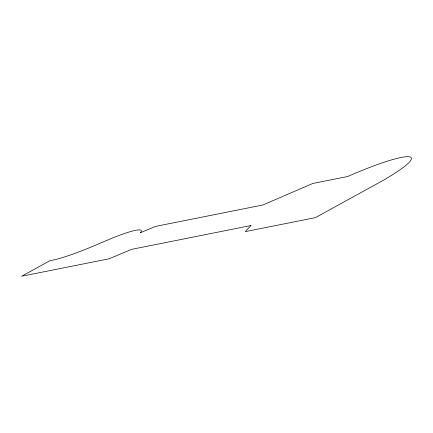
<?xml version="1.0" encoding="UTF-8"?>
<svg xmlns="http://www.w3.org/2000/svg" width="433" height="433" viewBox="0 0 433 433"><rect width="100%" height="100%" fill="white"/><g stroke="black" fill="none" stroke-linecap="round" stroke-linejoin="round"><path stroke-width="0.65" d="M250.961 225.533L245.273 231.623L315.376 217.637L381.468 181.324A80.538 10.235 -25 0 0 409.147 156.762A80.538 10.235 -25 0 0 347.629 176.518L312.837 183.457L262.847 204.993L155.523 226.405L140.433 232.716A45.876 5.829 -25 0 0 109.695 239.189L101.311 242.707A73.161 9.299 -25 0 1 49.974 260.677L21.65 276.238L109.1 258.788L131.735 249.321L250.961 225.533"/></g></svg>
